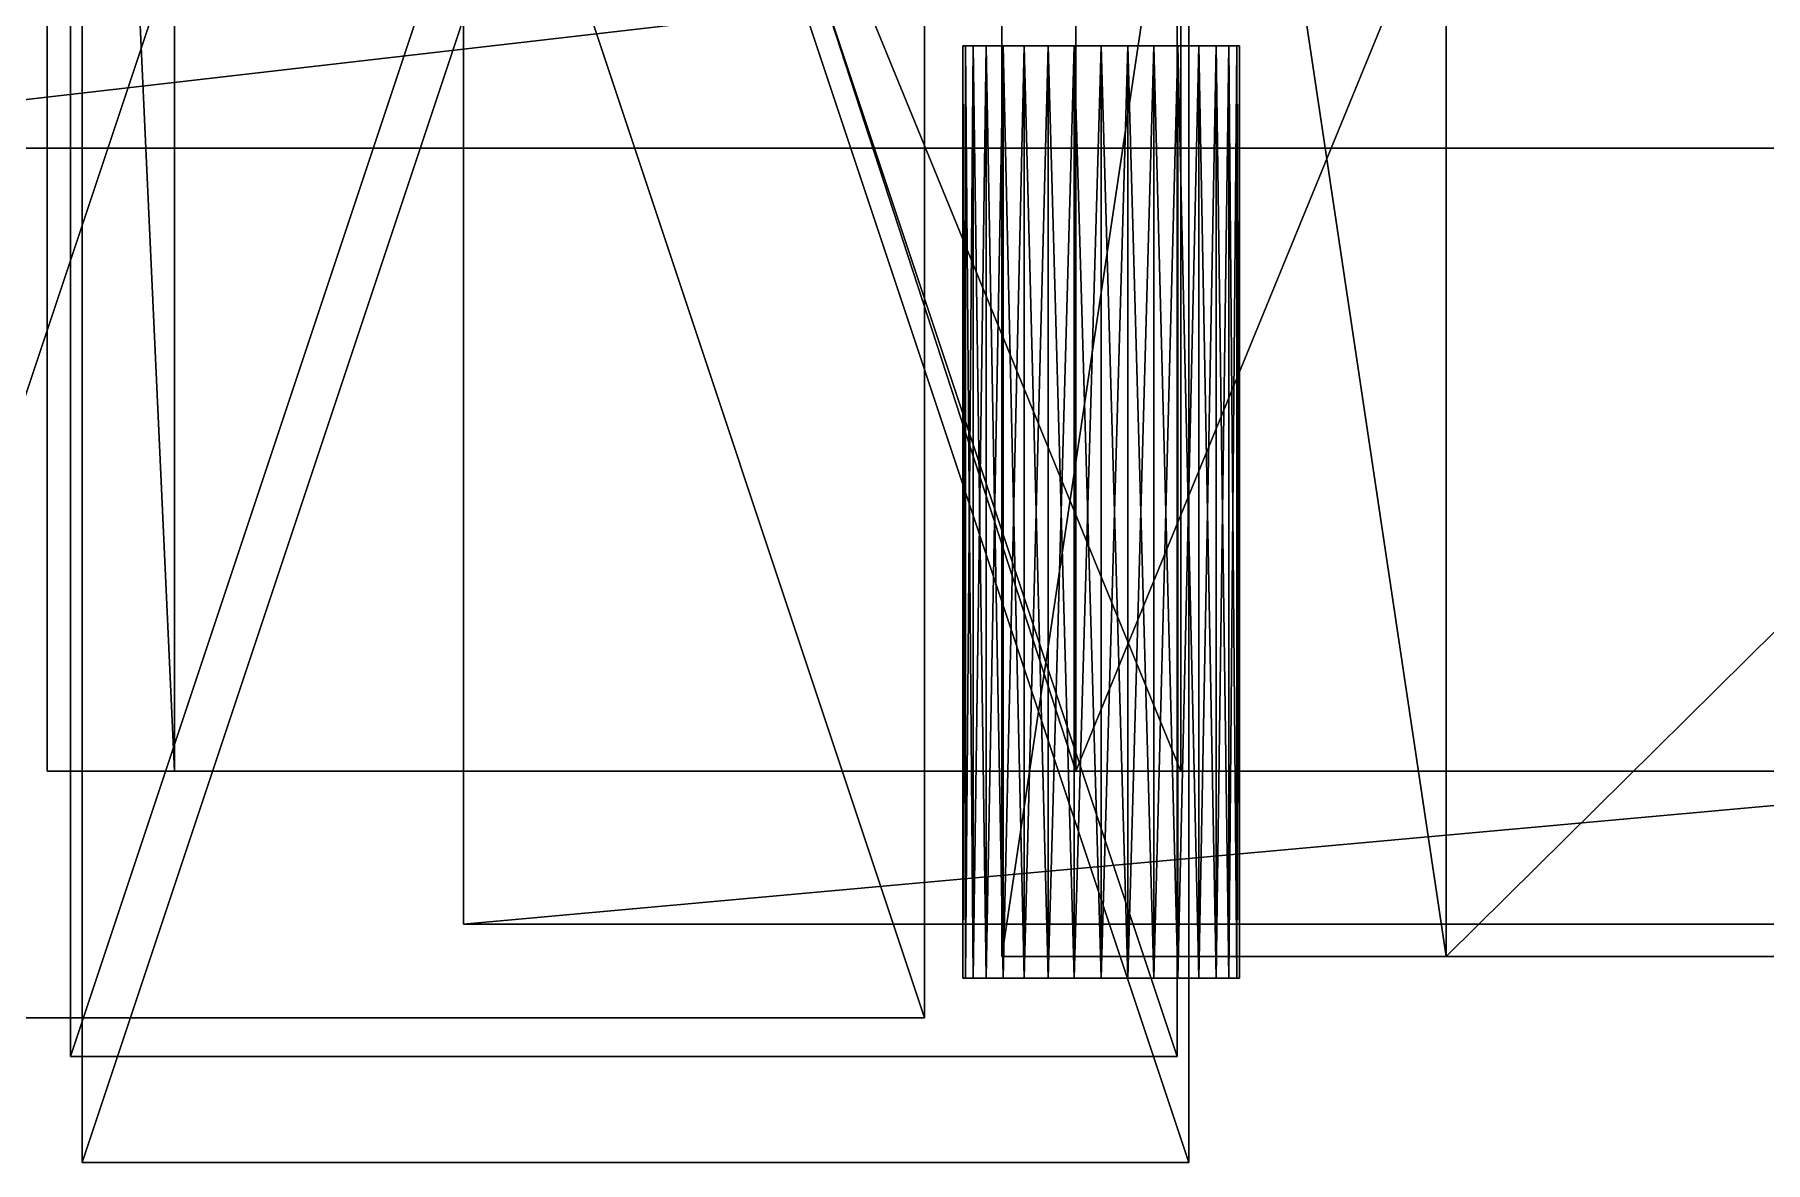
# Model space of a CAD drawing. Header units: metres. Extents: x -65 to 47, y 1 to 19.
# Drawn here: x -30 to -23.74, y 0.66 to 4.74 of the extents above; entities that cross this region are included whole.
import ezdxf

# ---------------------------------------------------------------- set-up
doc = ezdxf.new("R2010")
doc.units = ezdxf.units.M

msp = doc.modelspace()

# ---------------------------------------------------------------- linework, layer by layer
at = {"layer": 'back'}
for points in [[(-26.5018, 1.40639, -109.603), (-24.8963, 12.1382, -109.603), (-24.8963, 1.40639, -109.603)], [(-24.8963, 12.1382, -109.603), (-26.5018, 1.40639, -109.603), (-26.5018, 12.1382, -109.603)], [(-24.8963, 1.40639, -109.603), (-14.044, 12.1382, -109.603), (-14.044, 1.40639, -109.603)], [(-14.044, 12.1382, -109.603), (-24.8963, 1.40639, -109.603), (-24.8963, 12.1382, -109.603)]]:
    msp.add_3dface(points, dxfattribs=at)
at = {"layer": 'Cube.005'}
for points in [[(-28.4474, 1.52413, 91.282), (-28.4474, 5.23413, 114.572), (-28.4474, 5.23413, 91.282)], [(-28.4474, 5.23413, 114.572), (-28.4474, 1.52413, 91.282), (-28.4474, 1.52413, 114.572)], [(-28.4474, 1.52413, 91.282), (12.5226, 5.23413, 91.282), (12.5226, 1.52413, 91.282)], [(12.5226, 5.23413, 91.282), (-28.4474, 1.52413, 91.282), (-28.4474, 5.23413, 91.282)], [(-28.4474, 5.23413, 114.572), (12.5226, 1.52413, 114.572), (12.5226, 5.23413, 114.572)], [(12.5226, 1.52413, 114.572), (-28.4474, 5.23413, 114.572), (-28.4474, 1.52413, 114.572)], [(-28.4474, 1.52413, 91.282), (12.5226, 1.52413, 114.572), (-28.4474, 1.52413, 114.572)], [(12.5226, 1.52413, 114.572), (-28.4474, 1.52413, 91.282), (12.5226, 1.52413, 91.282)]]:
    msp.add_3dface(points, dxfattribs=at)
at = {"layer": 'Cube.007'}
for points in [[(-29.9534, 12.0763, -120.608), (-25.8545, 2.0763, -120.17), (-25.8545, 12.0763, -120.17)], [(-25.8545, 2.0763, -120.17), (-29.9534, 12.0763, -120.608), (-29.9534, 2.0763, -120.608)], [(-29.4925, 2.0763, -124.922), (-29.9534, 12.0763, -120.608), (-29.4925, 12.0763, -124.922)], [(-29.9534, 12.0763, -120.608), (-29.4925, 2.0763, -124.922), (-29.9534, 2.0763, -120.608)], [(-26.2342, 2.0763, -155.41), (-29.4925, 12.0763, -124.922), (-26.2342, 12.0763, -155.41)], [(-29.4925, 12.0763, -124.922), (-26.2342, 2.0763, -155.41), (-29.4925, 2.0763, -124.922)], [(-26.2342, 2.0763, -155.41), (-22.1353, 12.0763, -154.972), (-22.1353, 2.0763, -154.972)], [(-22.1353, 12.0763, -154.972), (-26.2342, 2.0763, -155.41), (-26.2342, 12.0763, -155.41)], [(-25.8545, 12.0763, -120.17), (10.8144, 2.0763, -116.252), (10.8144, 12.0763, -116.252)], [(10.8144, 2.0763, -116.252), (-25.8545, 12.0763, -120.17), (-25.8545, 2.0763, -120.17)], [(-29.9534, 2.0763, -120.608), (-25.3934, 2.0763, -124.484), (-25.8545, 2.0763, -120.17)], [(-25.3934, 2.0763, -124.484), (-29.9534, 2.0763, -120.608), (-29.4925, 2.0763, -124.922)], [(-29.4925, 2.0763, -124.922), (-22.1353, 2.0763, -154.972), (-25.3934, 2.0763, -124.484)], [(-22.1353, 2.0763, -154.972), (-29.4925, 2.0763, -124.922), (-26.2342, 2.0763, -155.41)], [(-25.8545, 2.0763, -120.17), (11.2754, 2.0763, -120.565), (10.8144, 2.0763, -116.252)], [(11.2754, 2.0763, -120.565), (-25.8545, 2.0763, -120.17), (-25.3934, 2.0763, -124.484)], [(-25.3934, 2.0763, -124.484), (14.5336, 2.0763, -151.053), (11.2754, 2.0763, -120.565)], [(14.5336, 2.0763, -151.053), (-25.3934, 2.0763, -124.484), (-22.1353, 2.0763, -154.972)]]:
    msp.add_3dface(points, dxfattribs=at)
at = {"layer": 'Cube.008'}
for points in [[(-30.7818, 1.18456, 46.6428), (-26.7818, 13.1846, 46.6428), (-26.7818, 1.18456, 46.6428)], [(-26.7818, 13.1846, 46.6428), (-30.7818, 1.18456, 46.6428), (-30.7818, 13.1846, 46.6428)], [(-30.7818, 13.1846, 55.6428), (-26.7818, 1.18456, 55.6428), (-26.7818, 13.1846, 55.6428)], [(-26.7818, 1.18456, 55.6428), (-30.7818, 13.1846, 55.6428), (-30.7818, 1.18456, 55.6428)], [(-26.7818, 1.18456, 55.6428), (-26.7818, 13.1846, 46.6428), (-26.7818, 13.1846, 55.6428)], [(-26.7818, 13.1846, 46.6428), (-26.7818, 1.18456, 55.6428), (-26.7818, 1.18456, 46.6428)], [(-30.7818, 1.18456, 46.6428), (-26.7818, 1.18456, 55.6428), (-30.7818, 1.18456, 55.6428)], [(-26.7818, 1.18456, 55.6428), (-30.7818, 1.18456, 46.6428), (-26.7818, 1.18456, 46.6428)]]:
    msp.add_3dface(points, dxfattribs=at)
at = {"layer": 'Cube.009'}
for points in [[(-29.826, 0.66273, -93.4691), (-29.826, 12.6627, -84.4691), (-29.826, 12.6627, -93.4691)], [(-29.826, 12.6627, -84.4691), (-29.826, 0.66273, -93.4691), (-29.826, 0.66273, -84.4691)], [(-29.826, 0.66273, -93.4691), (-25.826, 12.6627, -93.4691), (-25.826, 0.66273, -93.4691)], [(-25.826, 12.6627, -93.4691), (-29.826, 0.66273, -93.4691), (-29.826, 12.6627, -93.4691)], [(-29.826, 12.6627, -84.4691), (-25.826, 0.66273, -84.4691), (-25.826, 12.6627, -84.4691)], [(-25.826, 0.66273, -84.4691), (-29.826, 12.6627, -84.4691), (-29.826, 0.66273, -84.4691)], [(-25.826, 0.66273, -84.4691), (-25.826, 12.6627, -93.4691), (-25.826, 12.6627, -84.4691)], [(-25.826, 12.6627, -93.4691), (-25.826, 0.66273, -84.4691), (-25.826, 0.66273, -93.4691)], [(-29.826, 0.66273, -93.4691), (-25.826, 0.66273, -84.4691), (-29.826, 0.66273, -84.4691)], [(-25.826, 0.66273, -84.4691), (-29.826, 0.66273, -93.4691), (-25.826, 0.66273, -93.4691)]]:
    msp.add_3dface(points, dxfattribs=at)
at = {"layer": 'Cube.010'}
for points in [[(-29.8682, 1.04487, -47.0779), (-29.8682, 13.0449, -38.0779), (-29.8682, 13.0449, -47.0779)], [(-29.8682, 13.0449, -38.0779), (-29.8682, 1.04487, -47.0779), (-29.8682, 1.04487, -38.0779)], [(-29.8682, 1.04487, -47.0779), (-25.8682, 13.0449, -47.0779), (-25.8682, 1.04487, -47.0779)], [(-25.8682, 13.0449, -47.0779), (-29.8682, 1.04487, -47.0779), (-29.8682, 13.0449, -47.0779)], [(-29.8682, 13.0449, -38.0779), (-25.8682, 1.04487, -38.0779), (-25.8682, 13.0449, -38.0779)], [(-25.8682, 1.04487, -38.0779), (-29.8682, 13.0449, -38.0779), (-29.8682, 1.04487, -38.0779)], [(-25.8682, 1.04487, -38.0779), (-25.8682, 13.0449, -47.0779), (-25.8682, 13.0449, -38.0779)], [(-25.8682, 13.0449, -47.0779), (-25.8682, 1.04487, -38.0779), (-25.8682, 1.04487, -47.0779)], [(-29.8682, 1.04487, -47.0779), (-25.8682, 1.04487, -38.0779), (-29.8682, 1.04487, -38.0779)], [(-25.8682, 1.04487, -38.0779), (-29.8682, 1.04487, -47.0779), (-25.8682, 1.04487, -47.0779)]]:
    msp.add_3dface(points, dxfattribs=at)
at = {"layer": 'Cube.011'}
for points in [[(-26.5018, 1.40639, 98.8857), (-24.8963, 1.40639, 100.397), (-26.5018, 1.40639, 100.397)], [(-24.8963, 1.40639, 100.397), (-26.5018, 1.40639, 98.8857), (-24.8963, 1.40639, 98.8857)], [(-26.5018, 1.40639, 41.5326), (-24.8963, 1.40639, 98.8857), (-26.5018, 1.40639, 98.8857)], [(-24.8963, 1.40639, 98.8857), (-26.5018, 1.40639, 41.5326), (-24.8963, 1.40639, 41.5326)], [(-26.5018, 1.40639, -109.603), (-24.8963, 1.40639, -108.322), (-26.5018, 1.40639, -108.322)], [(-24.8963, 1.40639, -108.322), (-26.5018, 1.40639, -109.603), (-24.8963, 1.40639, -109.603)], [(-26.5018, 1.40639, -92.2717), (-24.8963, 1.40639, -63.0661), (-26.5018, 1.40639, -63.0661)], [(-24.8963, 1.40639, -63.0661), (-26.5018, 1.40639, -92.2717), (-24.8963, 1.40639, -92.2717)], [(-26.5018, 1.40639, -108.322), (-24.8963, 1.40639, -92.2717), (-26.5018, 1.40639, -92.2717)], [(-24.8963, 1.40639, -92.2717), (-26.5018, 1.40639, -108.322), (-24.8963, 1.40639, -108.322)], [(-26.5018, 1.40639, -63.0661), (-24.8963, 1.40639, -33.0483), (-26.5018, 1.40639, -33.0483)], [(-24.8963, 1.40639, -33.0483), (-26.5018, 1.40639, -63.0661), (-24.8963, 1.40639, -63.0661)], [(-26.5018, 1.40639, -33.0483), (-24.8963, 1.40639, -4.11331), (-26.5018, 1.40639, -4.11331)], [(-24.8963, 1.40639, -4.11331), (-26.5018, 1.40639, -33.0483), (-24.8963, 1.40639, -33.0483)], [(-26.5018, 1.40639, -4.11331), (-24.8963, 1.40639, 13.742), (-26.5018, 1.40639, 13.742)], [(-24.8963, 1.40639, 13.742), (-26.5018, 1.40639, -4.11331), (-24.8963, 1.40639, -4.11331)], [(-26.5018, 1.40639, 13.742), (-24.8963, 1.40639, 41.5326), (-26.5018, 1.40639, 41.5326)], [(-24.8963, 1.40639, 41.5326), (-26.5018, 1.40639, 13.742), (-24.8963, 1.40639, 13.742)], [(-24.8963, 1.40639, -108.322), (-14.044, 1.40639, -92.2717), (-24.8963, 1.40639, -92.2717)], [(-14.044, 1.40639, -92.2717), (-24.8963, 1.40639, -108.322), (-14.044, 1.40639, -108.322)], [(-24.8963, 1.40639, -92.2717), (-14.044, 1.40639, -63.0661), (-24.8963, 1.40639, -63.0661)], [(-14.044, 1.40639, -63.0661), (-24.8963, 1.40639, -92.2717), (-14.044, 1.40639, -92.2717)], [(-24.8963, 1.40639, -109.603), (-14.044, 1.40639, -108.322), (-24.8963, 1.40639, -108.322)], [(-14.044, 1.40639, -108.322), (-24.8963, 1.40639, -109.603), (-14.044, 1.40639, -109.603)], [(-24.8963, 1.40639, 41.5326), (-14.044, 1.40639, 98.8857), (-24.8963, 1.40639, 98.8857)], [(-14.044, 1.40639, 98.8857), (-24.8963, 1.40639, 41.5326), (-14.044, 1.40639, 41.5326)], [(-24.8963, 1.40639, 98.8857), (-14.044, 1.40639, 100.397), (-24.8963, 1.40639, 100.397)], [(-14.044, 1.40639, 100.397), (-24.8963, 1.40639, 98.8857), (-14.044, 1.40639, 98.8857)], [(-24.8963, 1.40639, -63.0661), (-14.044, 1.40639, -33.0483), (-24.8963, 1.40639, -33.0483)], [(-14.044, 1.40639, -33.0483), (-24.8963, 1.40639, -63.0661), (-14.044, 1.40639, -63.0661)], [(-24.8963, 1.40639, -33.0483), (-14.044, 1.40639, -4.11331), (-24.8963, 1.40639, -4.11331)], [(-14.044, 1.40639, -4.11331), (-24.8963, 1.40639, -33.0483), (-14.044, 1.40639, -33.0483)], [(-24.8963, 1.40639, -4.11331), (-14.044, 1.40639, 13.742), (-24.8963, 1.40639, 13.742)], [(-14.044, 1.40639, 13.742), (-24.8963, 1.40639, -4.11331), (-14.044, 1.40639, -4.11331)], [(-24.8963, 1.40639, 13.742), (-14.044, 1.40639, 41.5326), (-24.8963, 1.40639, 41.5326)], [(-14.044, 1.40639, 41.5326), (-24.8963, 1.40639, 13.742), (-14.044, 1.40639, 13.742)]]:
    msp.add_3dface(points, dxfattribs=at)
at = {"layer": 'Cube.030'}
for points in [[(-56.2378, 4.5495, -120.263), (-26.4137, 10.284, -102.856), (-56.4396, 7.73094, -120.381)], [(-26.4137, 10.284, -102.856), (-56.2378, 4.5495, -120.263), (-26.2119, 7.10258, -102.738)], [(-24.9972, 10.284, -105.283), (-54.8213, 4.5495, -122.69), (-55.0231, 7.73094, -122.808)], [(-54.8213, 4.5495, -122.69), (-24.9972, 10.284, -105.283), (-24.7954, 7.10258, -105.165)], [(-56.2378, 4.5495, -120.263), (-24.7954, 7.10258, -105.165), (-26.2119, 7.10258, -102.738)], [(-24.7954, 7.10258, -105.165), (-56.2378, 4.5495, -120.263), (-54.8213, 4.5495, -122.69)]]:
    msp.add_3dface(points, dxfattribs=at)
at = {"layer": 'Cube.031'}
for points in [[(-31.5457, 4.32833, 115.691), (15.2621, 4.32833, 117.182), (-31.5457, 4.32833, 117.182)], [(15.2621, 4.32833, 117.182), (-31.5457, 4.32833, 115.691), (15.2621, 4.32833, 115.691)], [(-31.5457, 4.32833, 57.1824), (15.2621, 4.32833, 58.8029), (-31.5457, 4.32833, 58.8029)], [(15.2621, 4.32833, 58.8029), (-31.5457, 4.32833, 57.1824), (15.2621, 4.32833, 57.1824)]]:
    msp.add_3dface(points, dxfattribs=at)
at = {"layer": 'Cylinder'}
for points in [[(-26.6435, 1.32802, 116.245), (-26.6339, 4.69802, 116.343), (-26.6435, 4.69802, 116.245)], [(-26.6339, 4.69802, 116.343), (-26.6435, 1.32802, 116.245), (-26.6339, 1.32802, 116.343)], [(-26.6339, 1.32802, 116.147), (-26.6435, 4.69802, 116.245), (-26.6339, 4.69802, 116.147)], [(-26.6435, 4.69802, 116.245), (-26.6339, 1.32802, 116.147), (-26.6435, 1.32802, 116.245)], [(-25.6435, 4.69802, 116.245), (-26.6435, 4.69802, 116.245), (-26.6339, 4.69802, 116.343)], [(-25.6531, 4.69802, 116.147), (-26.6435, 4.69802, 116.245), (-25.6435, 4.69802, 116.245)], [(-25.6531, 4.69802, 116.147), (-26.6339, 4.69802, 116.147), (-26.6435, 4.69802, 116.245)], [(-26.6339, 1.32802, 116.343), (-26.6054, 4.69802, 116.436), (-26.6339, 4.69802, 116.343)], [(-26.6054, 4.69802, 116.436), (-26.6339, 1.32802, 116.343), (-26.6054, 1.32802, 116.436)], [(-26.6054, 1.32802, 116.054), (-26.6339, 4.69802, 116.147), (-26.6054, 4.69802, 116.054)], [(-26.6339, 4.69802, 116.147), (-26.6054, 1.32802, 116.054), (-26.6339, 1.32802, 116.147)], [(-25.6531, 4.69802, 116.343), (-26.6339, 4.69802, 116.343), (-26.6054, 4.69802, 116.436)], [(-25.6435, 4.69802, 116.245), (-26.6339, 4.69802, 116.343), (-25.6531, 4.69802, 116.343)], [(-25.6816, 4.69802, 116.054), (-26.6339, 4.69802, 116.147), (-25.6531, 4.69802, 116.147)], [(-25.6816, 4.69802, 116.054), (-26.6054, 4.69802, 116.054), (-26.6339, 4.69802, 116.147)], [(-26.6054, 1.32802, 116.436), (-26.5592, 4.69802, 116.523), (-26.6054, 4.69802, 116.436)], [(-26.5592, 4.69802, 116.523), (-26.6054, 1.32802, 116.436), (-26.5592, 1.32802, 116.523)], [(-26.5592, 1.32802, 115.967), (-26.6054, 4.69802, 116.054), (-26.5592, 4.69802, 115.967)], [(-26.6054, 4.69802, 116.054), (-26.5592, 1.32802, 115.967), (-26.6054, 1.32802, 116.054)], [(-25.6816, 4.69802, 116.436), (-26.6054, 4.69802, 116.436), (-26.5592, 4.69802, 116.523)], [(-25.6531, 4.69802, 116.343), (-26.6054, 4.69802, 116.436), (-25.6816, 4.69802, 116.436)], [(-25.7278, 4.69802, 115.967), (-26.6054, 4.69802, 116.054), (-25.6816, 4.69802, 116.054)], [(-25.7278, 4.69802, 115.967), (-26.5592, 4.69802, 115.967), (-26.6054, 4.69802, 116.054)], [(-26.5592, 1.32802, 116.523), (-26.4971, 4.69802, 116.599), (-26.5592, 4.69802, 116.523)], [(-26.4971, 4.69802, 116.599), (-26.5592, 1.32802, 116.523), (-26.4971, 1.32802, 116.599)], [(-26.4971, 1.32802, 115.891), (-26.5592, 4.69802, 115.967), (-26.4971, 4.69802, 115.891)], [(-26.5592, 4.69802, 115.967), (-26.4971, 1.32802, 115.891), (-26.5592, 1.32802, 115.967)], [(-25.7278, 4.69802, 116.523), (-26.5592, 4.69802, 116.523), (-26.4971, 4.69802, 116.599)], [(-25.6816, 4.69802, 116.436), (-26.5592, 4.69802, 116.523), (-25.7278, 4.69802, 116.523)], [(-25.7899, 4.69802, 115.891), (-26.5592, 4.69802, 115.967), (-25.7278, 4.69802, 115.967)], [(-25.7899, 4.69802, 115.891), (-26.4971, 4.69802, 115.891), (-26.5592, 4.69802, 115.967)], [(-26.4971, 4.69802, 116.599), (-26.4213, 1.32802, 116.661), (-26.4213, 4.69802, 116.661)], [(-26.4213, 1.32802, 116.661), (-26.4971, 4.69802, 116.599), (-26.4971, 1.32802, 116.599)], [(-26.4971, 1.32802, 115.891), (-26.4213, 4.69802, 115.829), (-26.4213, 1.32802, 115.829)], [(-26.4213, 4.69802, 115.829), (-26.4971, 1.32802, 115.891), (-26.4971, 4.69802, 115.891)], [(-25.7899, 4.69802, 116.599), (-26.4971, 4.69802, 116.599), (-26.4213, 4.69802, 116.661)], [(-25.7278, 4.69802, 116.523), (-26.4971, 4.69802, 116.599), (-25.7899, 4.69802, 116.599)], [(-25.8657, 4.69802, 115.829), (-26.4971, 4.69802, 115.891), (-25.7899, 4.69802, 115.891)], [(-25.8657, 4.69802, 115.829), (-26.4213, 4.69802, 115.829), (-26.4971, 4.69802, 115.891)], [(-26.4213, 4.69802, 116.661), (-26.3348, 1.32802, 116.707), (-26.3348, 4.69802, 116.707)], [(-26.3348, 1.32802, 116.707), (-26.4213, 4.69802, 116.661), (-26.4213, 1.32802, 116.661)], [(-26.4213, 1.32802, 115.829), (-26.3348, 4.69802, 115.783), (-26.3348, 1.32802, 115.783)], [(-26.3348, 4.69802, 115.783), (-26.4213, 1.32802, 115.829), (-26.4213, 4.69802, 115.829)], [(-25.8657, 4.69802, 116.661), (-26.4213, 4.69802, 116.661), (-26.3348, 4.69802, 116.707)], [(-25.7899, 4.69802, 116.599), (-26.4213, 4.69802, 116.661), (-25.8657, 4.69802, 116.661)], [(-25.9522, 4.69802, 115.783), (-26.4213, 4.69802, 115.829), (-25.8657, 4.69802, 115.829)], [(-25.9522, 4.69802, 115.783), (-26.3348, 4.69802, 115.783), (-26.4213, 4.69802, 115.829)], [(-26.3348, 4.69802, 116.707), (-26.241, 1.32802, 116.735), (-26.241, 4.69802, 116.735)], [(-26.241, 1.32802, 116.735), (-26.3348, 4.69802, 116.707), (-26.3348, 1.32802, 116.707)], [(-25.9522, 4.69802, 116.707), (-26.3348, 4.69802, 116.707), (-26.241, 4.69802, 116.735)], [(-25.8657, 4.69802, 116.661), (-26.3348, 4.69802, 116.707), (-25.9522, 4.69802, 116.707)], [(-26.046, 4.69802, 115.755), (-26.3348, 4.69802, 115.783), (-25.9522, 4.69802, 115.783)], [(-26.046, 4.69802, 115.755), (-26.241, 4.69802, 115.755), (-26.3348, 4.69802, 115.783)], [(-26.3348, 1.32802, 115.783), (-26.241, 4.69802, 115.755), (-26.241, 1.32802, 115.755)], [(-26.241, 4.69802, 115.755), (-26.3348, 1.32802, 115.783), (-26.3348, 4.69802, 115.783)], [(-26.241, 4.69802, 116.735), (-26.1435, 1.32802, 116.745), (-26.1435, 4.69802, 116.745)], [(-26.1435, 1.32802, 116.745), (-26.241, 4.69802, 116.735), (-26.241, 1.32802, 116.735)], [(-26.046, 4.69802, 116.735), (-26.241, 4.69802, 116.735), (-26.1435, 4.69802, 116.745)], [(-25.9522, 4.69802, 116.707), (-26.241, 4.69802, 116.735), (-26.046, 4.69802, 116.735)], [(-26.241, 4.69802, 115.755), (-26.046, 4.69802, 115.755), (-26.1435, 4.69802, 115.745)], [(-26.241, 1.32802, 115.755), (-26.1435, 4.69802, 115.745), (-26.1435, 1.32802, 115.745)], [(-26.1435, 4.69802, 115.745), (-26.241, 1.32802, 115.755), (-26.241, 4.69802, 115.755)], [(-26.1435, 1.32802, 115.745), (-26.046, 4.69802, 115.755), (-26.046, 1.32802, 115.755)], [(-26.046, 4.69802, 115.755), (-26.1435, 1.32802, 115.745), (-26.1435, 4.69802, 115.745)], [(-26.1435, 4.69802, 116.745), (-26.046, 1.32802, 116.735), (-26.046, 4.69802, 116.735)], [(-26.046, 1.32802, 116.735), (-26.1435, 4.69802, 116.745), (-26.1435, 1.32802, 116.745)], [(-26.046, 1.32802, 115.755), (-25.9522, 4.69802, 115.783), (-25.9522, 1.32802, 115.783)], [(-25.9522, 4.69802, 115.783), (-26.046, 1.32802, 115.755), (-26.046, 4.69802, 115.755)], [(-26.046, 4.69802, 116.735), (-25.9522, 1.32802, 116.707), (-25.9522, 4.69802, 116.707)], [(-25.9522, 1.32802, 116.707), (-26.046, 4.69802, 116.735), (-26.046, 1.32802, 116.735)], [(-25.9522, 1.32802, 115.783), (-25.8657, 4.69802, 115.829), (-25.8657, 1.32802, 115.829)], [(-25.8657, 4.69802, 115.829), (-25.9522, 1.32802, 115.783), (-25.9522, 4.69802, 115.783)], [(-25.9522, 4.69802, 116.707), (-25.8657, 1.32802, 116.661), (-25.8657, 4.69802, 116.661)], [(-25.8657, 1.32802, 116.661), (-25.9522, 4.69802, 116.707), (-25.9522, 1.32802, 116.707)], [(-25.8657, 1.32802, 115.829), (-25.7899, 4.69802, 115.891), (-25.7899, 1.32802, 115.891)], [(-25.7899, 4.69802, 115.891), (-25.8657, 1.32802, 115.829), (-25.8657, 4.69802, 115.829)], [(-25.8657, 4.69802, 116.661), (-25.7899, 1.32802, 116.599), (-25.7899, 4.69802, 116.599)], [(-25.7899, 1.32802, 116.599), (-25.8657, 4.69802, 116.661), (-25.8657, 1.32802, 116.661)], [(-25.7278, 1.32802, 115.967), (-25.7899, 4.69802, 115.891), (-25.7278, 4.69802, 115.967)], [(-25.7899, 4.69802, 115.891), (-25.7278, 1.32802, 115.967), (-25.7899, 1.32802, 115.891)], [(-25.7899, 1.32802, 116.599), (-25.7278, 4.69802, 116.523), (-25.7899, 4.69802, 116.599)], [(-25.7278, 4.69802, 116.523), (-25.7899, 1.32802, 116.599), (-25.7278, 1.32802, 116.523)], [(-25.6816, 1.32802, 116.054), (-25.7278, 4.69802, 115.967), (-25.6816, 4.69802, 116.054)], [(-25.7278, 4.69802, 115.967), (-25.6816, 1.32802, 116.054), (-25.7278, 1.32802, 115.967)], [(-25.7278, 1.32802, 116.523), (-25.6816, 4.69802, 116.436), (-25.7278, 4.69802, 116.523)], [(-25.6816, 4.69802, 116.436), (-25.7278, 1.32802, 116.523), (-25.6816, 1.32802, 116.436)], [(-25.6531, 1.32802, 116.147), (-25.6816, 4.69802, 116.054), (-25.6531, 4.69802, 116.147)], [(-25.6816, 4.69802, 116.054), (-25.6531, 1.32802, 116.147), (-25.6816, 1.32802, 116.054)], [(-25.6816, 1.32802, 116.436), (-25.6531, 4.69802, 116.343), (-25.6816, 4.69802, 116.436)], [(-25.6531, 4.69802, 116.343), (-25.6816, 1.32802, 116.436), (-25.6531, 1.32802, 116.343)], [(-25.6435, 1.32802, 116.245), (-25.6531, 4.69802, 116.147), (-25.6435, 4.69802, 116.245)], [(-25.6531, 4.69802, 116.147), (-25.6435, 1.32802, 116.245), (-25.6531, 1.32802, 116.147)], [(-25.6531, 1.32802, 116.343), (-25.6435, 4.69802, 116.245), (-25.6531, 4.69802, 116.343)], [(-25.6435, 4.69802, 116.245), (-25.6531, 1.32802, 116.343), (-25.6435, 1.32802, 116.245)], [(-26.6435, 1.32802, 116.245), (-25.6531, 1.32802, 116.343), (-26.6339, 1.32802, 116.343)], [(-26.6435, 1.32802, 116.245), (-25.6435, 1.32802, 116.245), (-25.6531, 1.32802, 116.343)], [(-26.6435, 1.32802, 116.245), (-25.6531, 1.32802, 116.147), (-25.6435, 1.32802, 116.245)], [(-26.6339, 1.32802, 116.147), (-25.6531, 1.32802, 116.147), (-26.6435, 1.32802, 116.245)], [(-26.6339, 1.32802, 116.343), (-25.6816, 1.32802, 116.436), (-26.6054, 1.32802, 116.436)], [(-26.6339, 1.32802, 116.343), (-25.6531, 1.32802, 116.343), (-25.6816, 1.32802, 116.436)], [(-26.6054, 1.32802, 116.054), (-25.6531, 1.32802, 116.147), (-26.6339, 1.32802, 116.147)], [(-26.6054, 1.32802, 116.436), (-25.6816, 1.32802, 116.436), (-26.5592, 1.32802, 116.523)], [(-26.6054, 1.32802, 116.054), (-25.6816, 1.32802, 116.054), (-25.6531, 1.32802, 116.147)], [(-26.5592, 1.32802, 115.967), (-25.6816, 1.32802, 116.054), (-26.6054, 1.32802, 116.054)], [(-26.5592, 1.32802, 116.523), (-25.7899, 1.32802, 116.599), (-26.4971, 1.32802, 116.599)], [(-26.5592, 1.32802, 116.523), (-25.7278, 1.32802, 116.523), (-25.7899, 1.32802, 116.599)], [(-26.5592, 1.32802, 116.523), (-25.6816, 1.32802, 116.436), (-25.7278, 1.32802, 116.523)], [(-26.5592, 1.32802, 115.967), (-25.7278, 1.32802, 115.967), (-25.6816, 1.32802, 116.054)], [(-26.4971, 1.32802, 115.891), (-25.7278, 1.32802, 115.967), (-26.5592, 1.32802, 115.967)], [(-26.4971, 1.32802, 116.599), (-25.8657, 1.32802, 116.661), (-26.4213, 1.32802, 116.661)], [(-26.4971, 1.32802, 116.599), (-25.7899, 1.32802, 116.599), (-25.8657, 1.32802, 116.661)], [(-26.4971, 1.32802, 115.891), (-25.7899, 1.32802, 115.891), (-25.7278, 1.32802, 115.967)], [(-26.4213, 1.32802, 115.829), (-25.7899, 1.32802, 115.891), (-26.4971, 1.32802, 115.891)], [(-26.4213, 1.32802, 116.661), (-25.9522, 1.32802, 116.707), (-26.3348, 1.32802, 116.707)], [(-26.4213, 1.32802, 116.661), (-25.8657, 1.32802, 116.661), (-25.9522, 1.32802, 116.707)], [(-26.4213, 1.32802, 115.829), (-25.8657, 1.32802, 115.829), (-25.7899, 1.32802, 115.891)], [(-26.3348, 1.32802, 115.783), (-25.8657, 1.32802, 115.829), (-26.4213, 1.32802, 115.829)], [(-26.3348, 1.32802, 116.707), (-26.046, 1.32802, 116.735), (-26.241, 1.32802, 116.735)], [(-26.3348, 1.32802, 116.707), (-25.9522, 1.32802, 116.707), (-26.046, 1.32802, 116.735)], [(-26.3348, 1.32802, 115.783), (-25.9522, 1.32802, 115.783), (-25.8657, 1.32802, 115.829)], [(-26.241, 1.32802, 115.755), (-25.9522, 1.32802, 115.783), (-26.3348, 1.32802, 115.783)], [(-26.241, 1.32802, 116.735), (-26.046, 1.32802, 116.735), (-26.1435, 1.32802, 116.745)], [(-26.241, 1.32802, 115.755), (-26.046, 1.32802, 115.755), (-25.9522, 1.32802, 115.783)], [(-26.046, 1.32802, 115.755), (-26.241, 1.32802, 115.755), (-26.1435, 1.32802, 115.745)]]:
    msp.add_3dface(points, dxfattribs=at)
at = {"layer": 'front'}
for points in [[(-26.5018, 12.1382, 99.4937), (-24.8963, 1.40639, 100.397), (-24.8963, 12.1382, 100.397)], [(-24.8963, 1.40639, 100.397), (-26.5018, 12.1382, 99.4937), (-26.5018, 1.40639, 100.397)], [(-24.8963, 12.1382, 100.397), (-14.044, 1.40639, 100.397), (-14.044, 12.1382, 100.397)], [(-14.044, 1.40639, 100.397), (-24.8963, 12.1382, 100.397), (-24.8963, 1.40639, 100.397)]]:
    msp.add_3dface(points, dxfattribs=at)
at = {"layer": 'lateral_left'}
for points in [[(-26.5018, 1.40639, 41.5326), (-26.5018, 12.1382, 97.9897), (-26.5018, 12.1382, 40.872)], [(-26.5018, 12.1382, 97.9897), (-26.5018, 1.40639, 41.5326), (-26.5018, 1.40639, 98.8857)], [(-26.5018, 1.40639, 13.742), (-26.5018, 12.1382, 40.872), (-26.5018, 12.1382, 13.1958)], [(-26.5018, 12.1382, 40.872), (-26.5018, 1.40639, 13.742), (-26.5018, 1.40639, 41.5326)], [(-26.5018, 1.40639, -4.11331), (-26.5018, 12.1382, 13.1958), (-26.5018, 12.1382, -4.58612)], [(-26.5018, 12.1382, 13.1958), (-26.5018, 1.40639, -4.11331), (-26.5018, 1.40639, 13.742)], [(-26.5018, 1.40639, -33.0483), (-26.5018, 12.1382, -4.58612), (-26.5018, 12.1382, -33.4021)], [(-26.5018, 12.1382, -4.58612), (-26.5018, 1.40639, -33.0483), (-26.5018, 1.40639, -4.11331)], [(-26.5018, 1.40639, -92.2717), (-26.5018, 12.1382, -63.271), (-26.5018, 12.1382, -92.3426)], [(-26.5018, 12.1382, -63.271), (-26.5018, 1.40639, -92.2717), (-26.5018, 1.40639, -63.0661)], [(-26.5018, 1.40639, -63.0661), (-26.5018, 12.1382, -33.4021), (-26.5018, 12.1382, -63.271)], [(-26.5018, 12.1382, -33.4021), (-26.5018, 1.40639, -63.0661), (-26.5018, 1.40639, -33.0483)], [(-26.5018, 1.40639, -108.322), (-26.5018, 12.1382, -92.3426), (-26.5018, 12.1382, -108.327)], [(-26.5018, 12.1382, -92.3426), (-26.5018, 1.40639, -108.322), (-26.5018, 1.40639, -92.2717)], [(-26.5018, 1.40639, 98.8857), (-26.5018, 12.1382, 99.4937), (-26.5018, 12.1382, 97.9897)], [(-26.5018, 12.1382, 99.4937), (-26.5018, 1.40639, 98.8857), (-26.5018, 1.40639, 100.397)], [(-26.5018, 1.40639, -109.603), (-26.5018, 12.1382, -108.327), (-26.5018, 12.1382, -109.603)], [(-26.5018, 12.1382, -108.327), (-26.5018, 1.40639, -109.603), (-26.5018, 1.40639, -108.322)]]:
    msp.add_3dface(points, dxfattribs=at)
at = {"layer": 'object2_back'}
for points in [[(-31.5457, 4.32833, 57.1824), (15.2621, 9.73332, 57.1824), (15.2621, 4.32833, 57.1824)], [(15.2621, 9.73332, 57.1824), (-31.5457, 4.32833, 57.1824), (-31.5457, 9.73332, 57.1824)]]:
    msp.add_3dface(points, dxfattribs=at)
at = {"layer": 'object2_front'}
for points in [[(-31.5457, 9.73332, 117.182), (15.2621, 4.32833, 117.182), (15.2621, 9.73332, 117.182)], [(15.2621, 4.32833, 117.182), (-31.5457, 9.73332, 117.182), (-31.5457, 4.32833, 117.182)], [(-31.5457, 4.32833, 58.8029), (15.2621, 4.32833, 115.691), (-31.5457, 4.32833, 115.691)], [(15.2621, 4.32833, 115.691), (-31.5457, 4.32833, 58.8029), (15.2621, 4.32833, 58.8029)]]:
    msp.add_3dface(points, dxfattribs=at)

doc.saveas('drawing.dxf')
